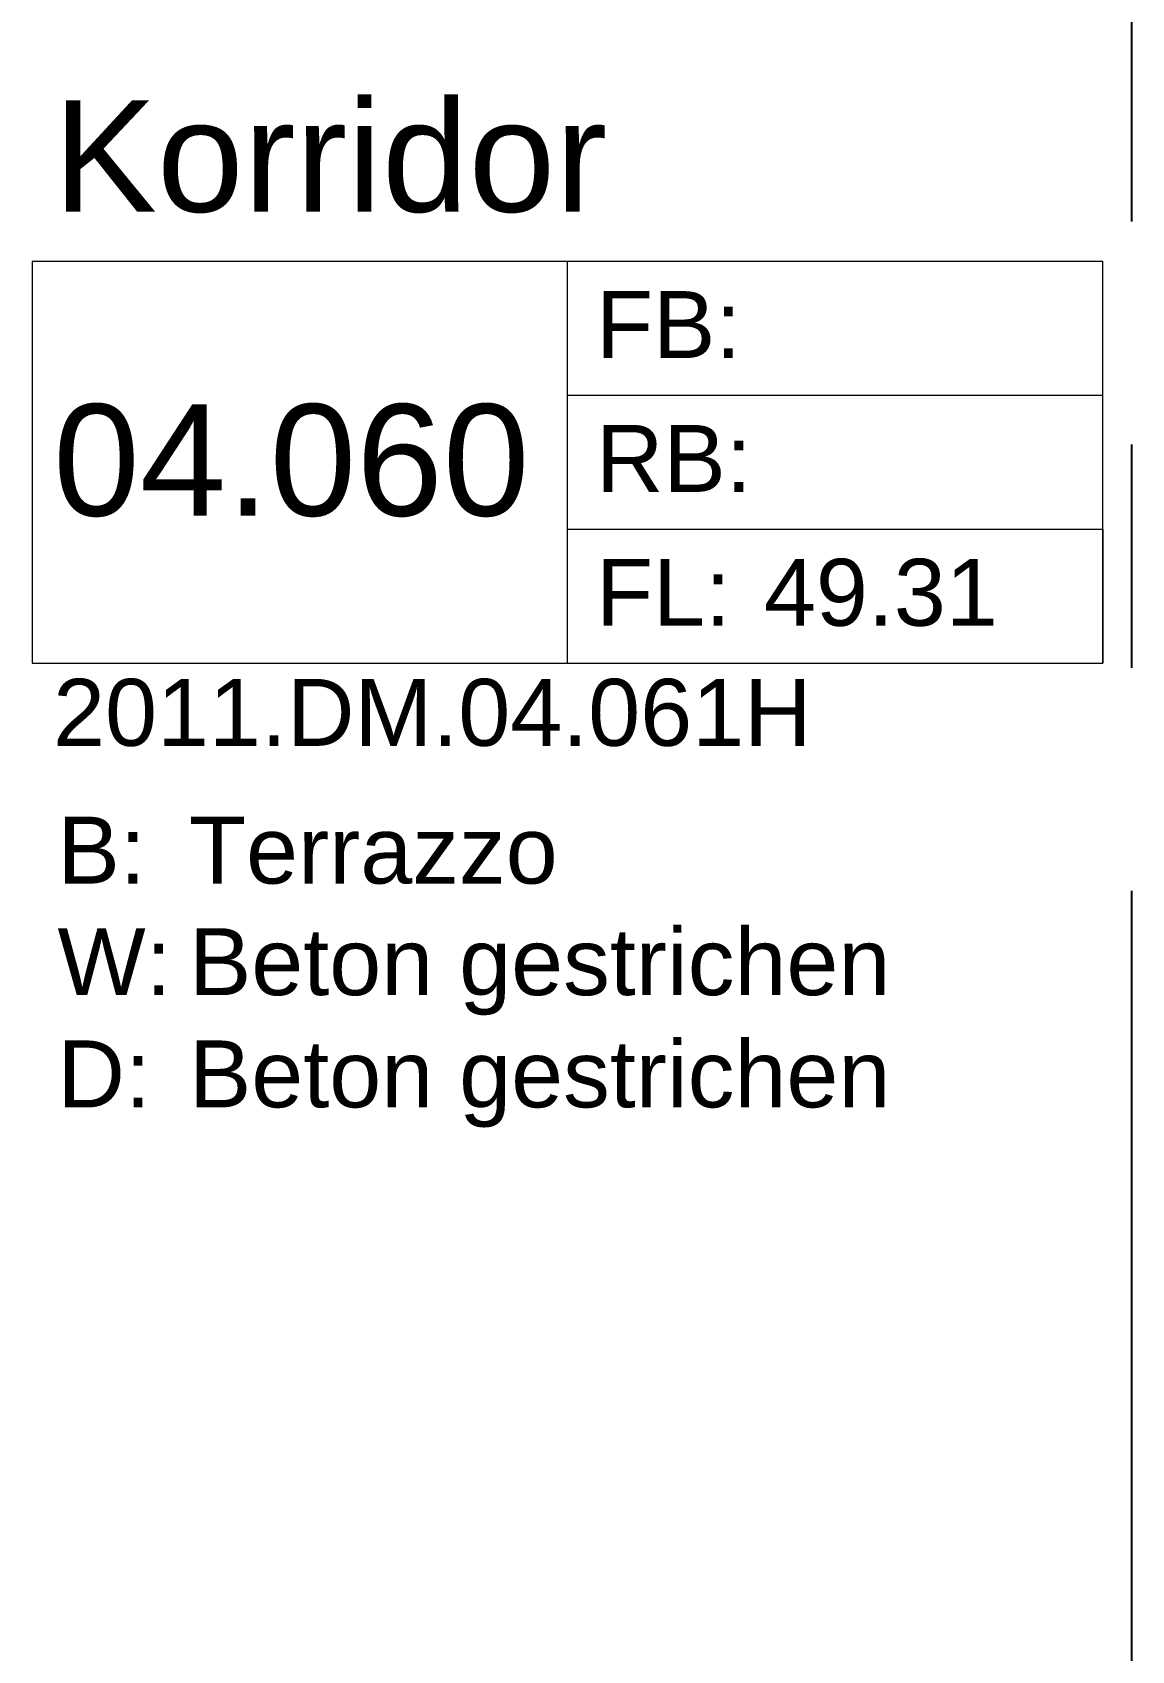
# Model space of a CAD drawing. Header units: millimetres. Extents: x -5 to 111, y -3 to 86.
# Drawn here: x 13.868 to 15.1, y 44.149 to 45.962 of the extents above; entities that cross this region are included whole.
import ezdxf

# ---------------------------------------------------------------- set-up
doc = ezdxf.new("R2010")
doc.units = ezdxf.units.MM
doc.linetypes.add('MITTE', pattern=[2, 1.25, -0.25, 0.25, -0.25])
doc.layers.add('A1E00---E-', color=3, linetype='MITTE', lineweight=25)
doc.layers.add('A1Z29---T-', color=5, linetype='Continuous', lineweight=18)
doc.styles.add('ARIAL', font='ARIAL.TTF')

# ---------------------------------------------------------------- blocks, each defined once
blk = doc.blocks.new('bbl-raumstempel')
for points in [[(0, 0), (0, -0.45), (1.2, -0.45), (1.2, 0), (0, 0)], [(0.6, -0.45), (0.6, 0)], [(0.6, -0.15), (1.2, -0.15)], [(0.6, -0.3), (1.2, -0.3)], [(1.2, -0.3), (1.2, -0.45)]]:
    blk.add_lwpolyline(points)
at = {"style": 'ARIAL'}
for s, p in [('FB:', (0.6318, -0.1083)), ('RB:', (0.6318, -0.2583)), ('FL:', (0.6318, -0.4083)), ('B:', (0.0282, -0.6971)), ('W:', (0.0282, -0.8221)), ('D:', (0.0282, -0.9478))]:
    blk.add_text(s, height=0.075, dxfattribs=at).set_placement(p)
for tag, p, height in [('RAUMBEZ', (0.0233, 0.0555), 0.125), ('FB', (0.8201, -0.1083), 0.075), ('RNR1', (0.0233, -0.285), 0.125), ('RB', (0.8201, -0.2583), 0.075), ('FLAECHE', (0.8201, -0.4083), 0.075), ('RNR2', (0.0233, -0.5428), 0.075), ('B', (0.1756, -0.6971), 0.075), ('W', (0.1756, -0.8221), 0.075), ('D', (0.1756, -0.9478), 0.075)]:
    blk.add_attdef(tag, p, '', height=height, dxfattribs=at)

msp = doc.modelspace()

# ---------------------------------------------------------------- linework, layer by layer
at = {"layer": 'A1E00---E-'}
msp.add_line((15.1, 79), (15.1, 14.9776), dxfattribs=at)

# ---------------------------------------------------------------- block references
at = {"layer": 'A1Z29---T-'}
msp.add_blockref('bbl-raumstempel', (13.8677, 45.7053), dxfattribs=at).add_auto_attribs({'FLAECHE': '49.31', 'RAUMBEZ': 'Korridor', 'RNR1': '04.060', 'RNR2': '2011.DM.04.061H', 'B': 'Terrazzo', 'W': 'Beton gestrichen', 'D': 'Beton gestrichen'})

doc.saveas('drawing.dxf')
